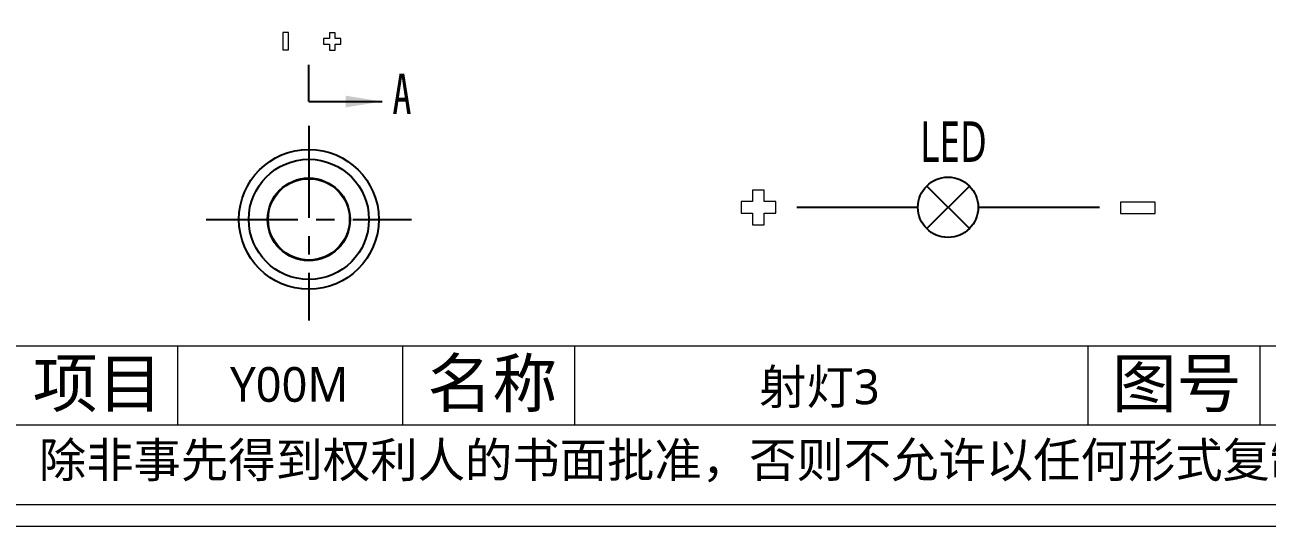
# Model space of a CAD drawing. Header units: millimetres. Extents: x 1036 to 1701, y -23 to 446.
# Drawn here: x 1146.4 to 1361.4, y -23.1 to 63.7 of the extents above; entities that cross this region are included whole.
import ezdxf

# ---------------------------------------------------------------- set-up
doc = ezdxf.new("R2010")
doc.units = ezdxf.units.MM
doc.linetypes.add('CENTER', pattern=[50.8, 31.75, -6.35, 6.35, -6.35])
doc.layers.get('Defpoints').update_dxf_attribs({"color": 6, "lineweight": 9})
for name, color, linetype, lineweight in [('CenterLine', 1, 'CENTER', 9), ('Dimension', 136, 'Continuous', 9), ('SolidLine', 7, 'Continuous', 30)]:
    doc.layers.add(name, color=color, linetype=linetype, lineweight=lineweight)
doc.styles.add('SLDTEXTSTYLE5', font='TXT', dxfattribs={"width": 0.7})
doc.styles.add('微软雅黑-Light', font='')
doc.styles.get('微软雅黑-Light').set_extended_font_data('Microsoft YaHei Light')

msp = doc.modelspace()

# ---------------------------------------------------------------- linework, layer by layer
at = {"layer": 'CenterLine', "lineweight": -3, "ltscale": 0.5}
for p, q in [((1195.55, 46.18), (1195.55, 12.49)), ((1177.76, 30.01), (1213.33, 30.01))]:
    msp.add_line(p, q, dxfattribs=at)
at = {"layer": 'Defpoints'}
for p, q in [((1040.06, 8.13), (1697.06, 8.13)), ((1172.83, 8.13), (1172.83, -5.61)), ((1211.75, 8.13), (1211.75, -5.61)), ((1241.51, 8.13), (1241.51, -5.61)), ((1330.39, 8.13), (1330.39, -5.61)), ((1360.15, 8.13), (1360.15, -5.61)), ((1697.06, -5.61), (1143.07, -5.61))]:
    msp.add_line(p, q, dxfattribs=at)
for points in [[(1700.81, -23.09), (1700.81, 445.65), (1036.31, 445.65), (1036.31, -23.09)], [(1697.06, -19.34), (1697.06, 441.9), (1040.06, 441.9), (1040.06, -19.34)]]:
    msp.add_lwpolyline(points, close=True, dxfattribs=at)
at = {"layer": 'Dimension', "lineweight": -3}
for q in [(1195.55, 56.77), (1208.25, 50.42)]:
    msp.add_line((1195.55, 50.42), q, dxfattribs=at)
at = {"layer": 'Dimension'}
for points in [[(1191.04, 62.34), (1191.04, 59.34), (1192.04, 59.34), (1192.04, 62.34)], [(1336.05, 31.01), (1342.05, 31.01), (1342.05, 33.01), (1336.05, 33.01)]]:
    msp.add_lwpolyline(points, close=True, dxfattribs=at)
for points in [[(1199.11, 61.33), (1198.11, 61.33), (1198.11, 60.33), (1199.11, 60.33)], [(1200.11, 61.33), (1200.11, 62.33), (1199.11, 62.33), (1199.11, 61.33)], [(1199.11, 60.33), (1199.11, 59.33), (1200.11, 59.33), (1200.11, 60.33)], [(1200.11, 60.33), (1201.11, 60.33), (1201.11, 61.33), (1200.11, 61.33)], [(1274.37, 33.09), (1274.37, 35.09), (1272.37, 35.09), (1272.37, 33.09)], [(1272.37, 33.09), (1270.37, 33.09), (1270.37, 31.09), (1272.37, 31.09)], [(1274.37, 31.09), (1276.37, 31.09), (1276.37, 33.09), (1274.37, 33.09)], [(1272.37, 31.09), (1272.37, 29.09), (1274.37, 29.09), (1274.37, 31.09)]]:
    msp.add_lwpolyline(points, dxfattribs=at)
at = {"layer": 'Dimension', "lineweight": -3}
msp.add_solid([(1208.25, 50.42), (1201.9, 51.43), (1201.9, 49.4)], dxfattribs=at)
at = {"layer": 'SolidLine', "lineweight": -3}
for p, q in [((1309.88, 28.41), (1302.5, 35.79)), ((1302.5, 28.41), (1309.88, 35.79)), ((1279.99, 32.1), (1300.97, 32.1)), ((1311.41, 32.1), (1332.39, 32.1))]:
    msp.add_line(p, q, dxfattribs=at)
at = {"layer": 'SolidLine', "color": 7, "linetype": 'Continuous', "lineweight": 25}
for radius in [12.1, 10.4, 7.15, 7.05]:
    msp.add_circle((1195.55, 30.01), radius, dxfattribs=at)
at = {"layer": 'SolidLine', "lineweight": -3}
msp.add_circle((1306.19, 32.1), 5.22, dxfattribs=at)

# ---------------------------------------------------------------- texts
at = {"layer": 'Defpoints', "style": '微软雅黑-Light'}
for s, p in [('项目', (1147.77, -2.47)), ('名称', (1216.08, -2.47)), ('图号', (1334.53, -2.47))]:
    msp.add_text(s, height=8.241, dxfattribs=at).set_placement(p)
for s, insert, char_height, width, attachment_point in [('Y00M', (1181.92, 4.44), 6.009, 22.4693, 1), (' 射灯3', (1282.91, 0.69), 6.009, 89.3474, 5), ('除非事先得到权利人的书面批准，否则不允许以任何形式复制或向第三方披露本文件中的数据和信息，德恩基 拥有所有产权。 info@dengtec.com', (1148.81, -12.65), 6.0091, 553.0216, 4)]:
    msp.add_mtext(s, dxfattribs=dict(at, insert=insert, char_height=char_height, width=width, attachment_point=attachment_point))
at = {"layer": 'Dimension', "lineweight": -3, "char_height": 7, "attachment_point": 1, "style": 'SLDTEXTSTYLE5'}
for s, insert in [('A', (1209.99, 55.24)), ('{\\fMicrosoft YaHei Light|b0|i0|c134|p34;LED}', (1301.36, 46.97))]:
    msp.add_mtext(s, dxfattribs=dict(at, insert=insert))

doc.saveas('drawing.dxf')
